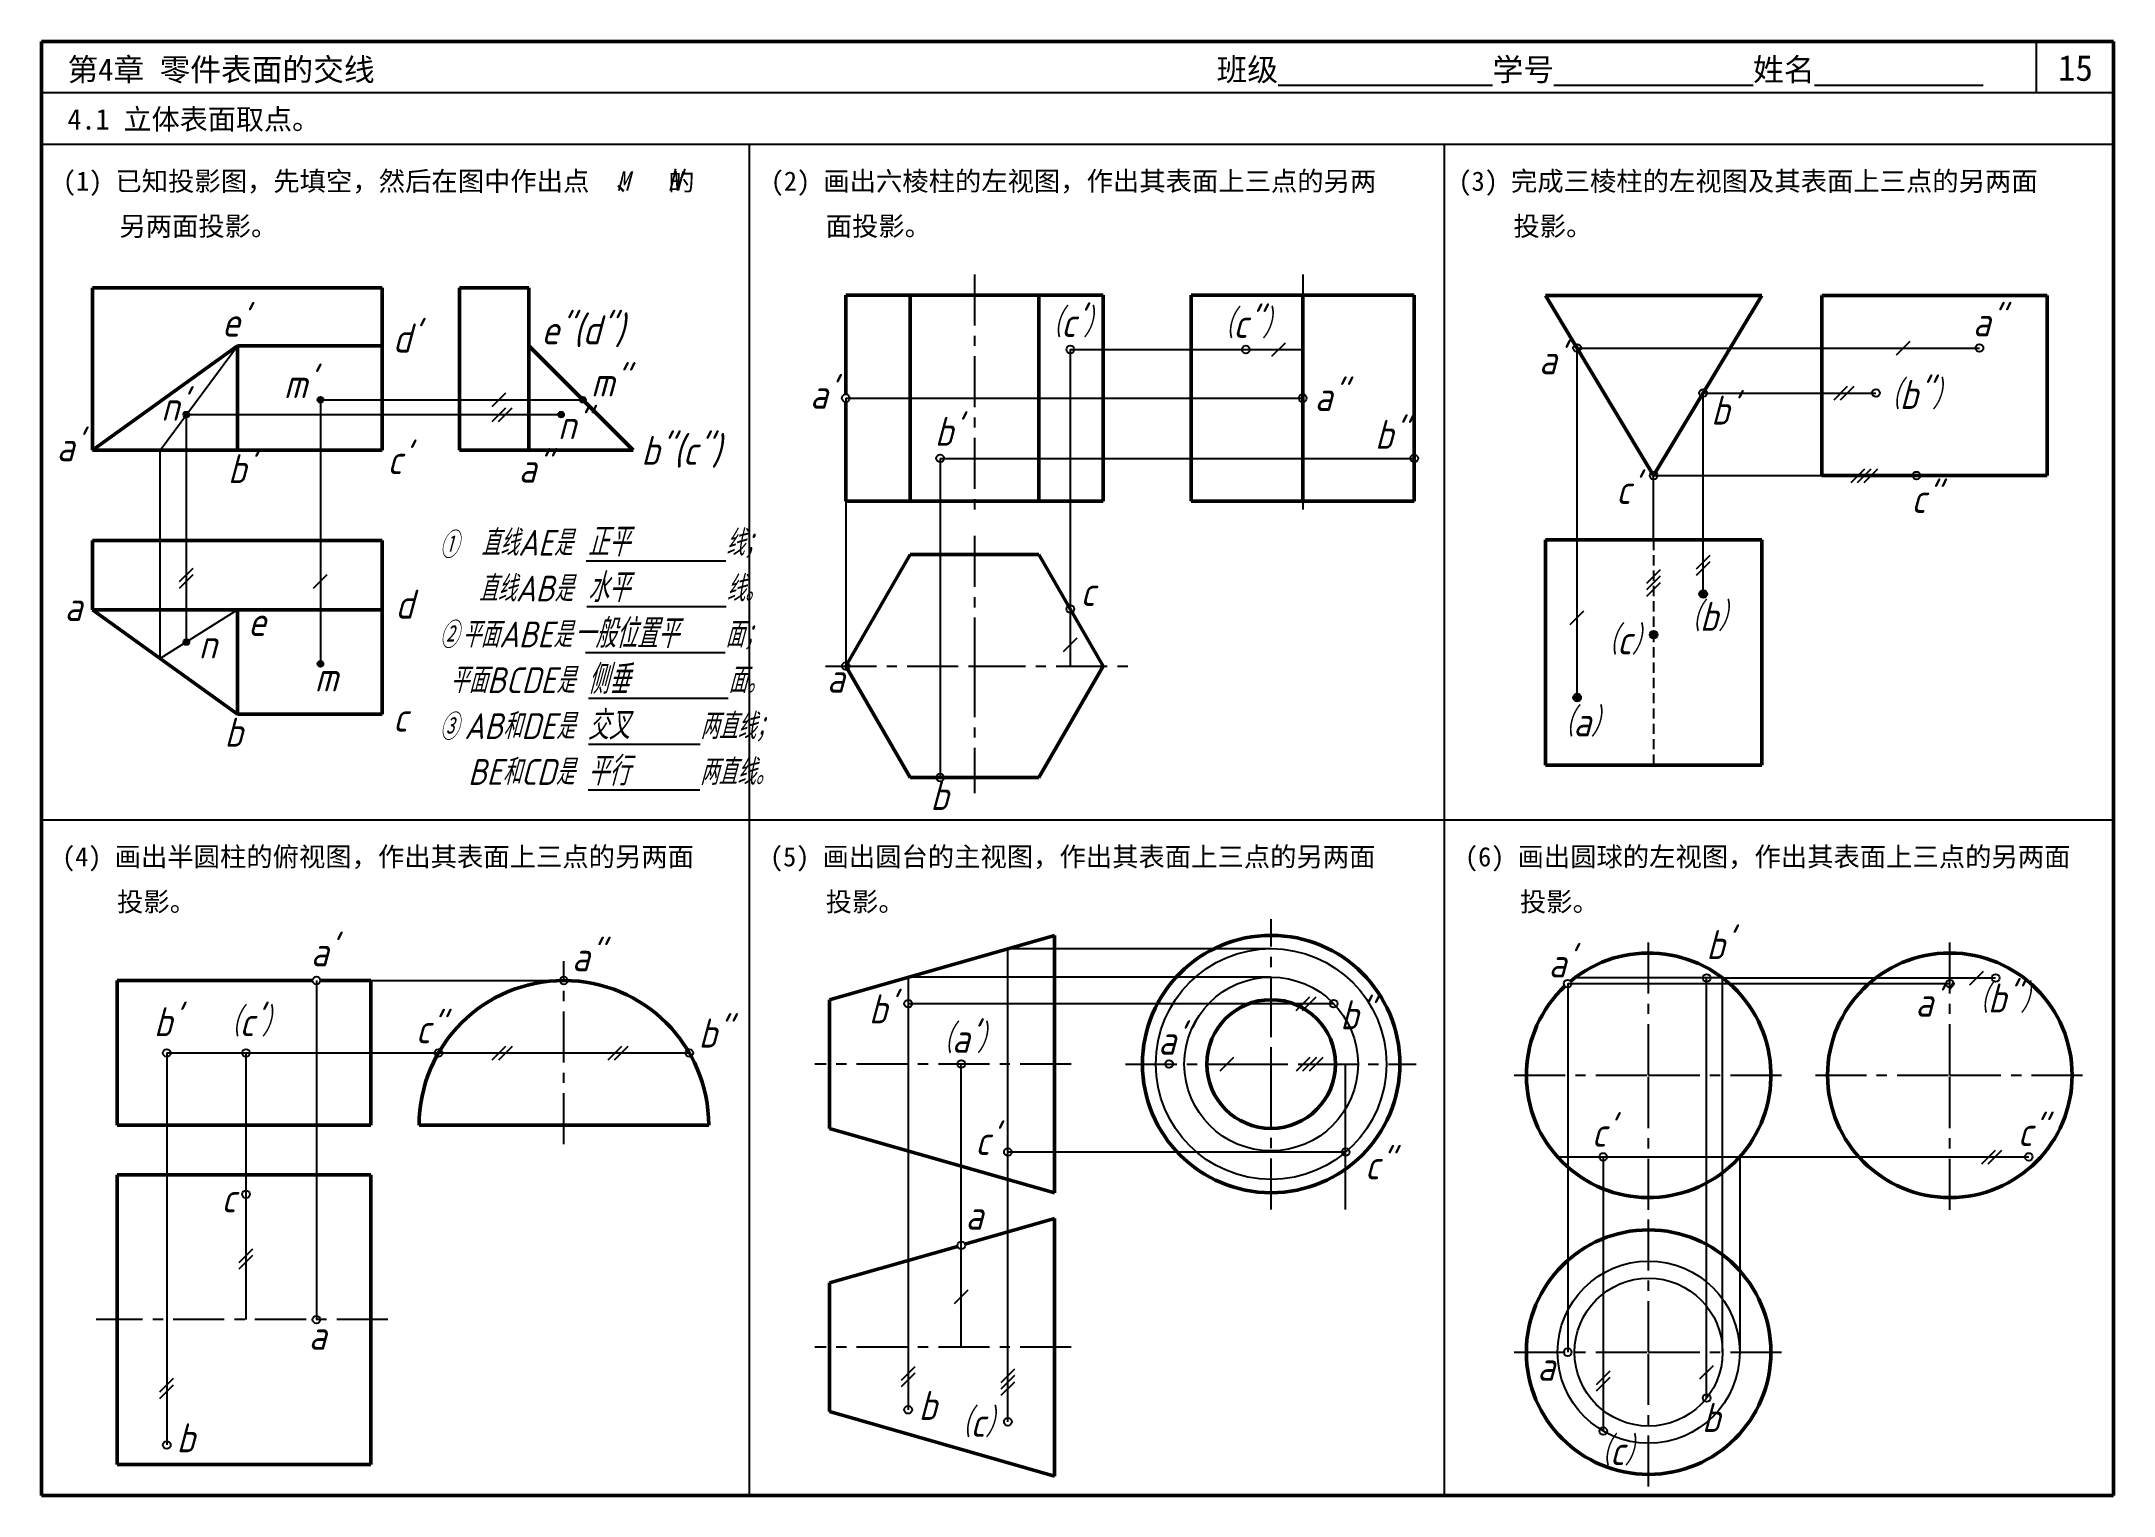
# Model space of a CAD drawing. Header units: millimetres. Extents: x 0 to 322, y 0 to 226.
import ezdxf

# ---------------------------------------------------------------- set-up
doc = ezdxf.new("R2010")
doc.units = ezdxf.units.MM
doc.header["$LTSCALE"] = 0.25
doc.linetypes.add('CENTER', pattern=[50.8, 31.75, -6.35, 6.35, -6.35])
doc.linetypes.add('HIDDEN', pattern=[9.525, 6.35, -3.175])
for name, color, linetype in [('点画线层', 7, 'CENTER'), ('答案', 1, 'Continuous'), ('细实线层', 7, 'Continuous'), ('虚线层', 7, 'HIDDEN')]:
    doc.layers.add(name, color=color, linetype=linetype)
doc.layers.add('粗实线层', color=7, linetype='Continuous', lineweight=50)
doc.styles.get("Standard").update_dxf_attribs({"font": 'gbeitc.shx', "height": 4.5, "bigfont": 'gbcbig.shx'})
doc.styles.add('宋体', font='SimSun.ttf', dxfattribs={"height": 3})
doc.styles.add('宋体-斜体', font='SimSun.ttf', dxfattribs={"oblique": 15, "height": 3})

msp = doc.modelspace()

# ---------------------------------------------------------------- hatches: boundary and pattern name
at = {"layer": '答案'}
h = msp.add_hatch(color=256, dxfattribs=at)
edge = h.paths.add_edge_path()
edge.add_arc((84.14, 170.32), 0.45, 0, 360)
h = msp.add_hatch(color=256, dxfattribs=at)
edge = h.paths.add_edge_path()
edge.add_arc((22.52, 168), 0.45, 0, 360)
h = msp.add_hatch(color=256, dxfattribs=at)
edge = h.paths.add_edge_path()
edge.add_arc((80.75, 168), 0.45, 0, 360)
h = msp.add_hatch(color=256, dxfattribs=at)
edge = h.paths.add_edge_path()
edge.add_arc((43.35, 129.26), 0.45, 0, 360)
at = {"layer": '细实线层'}
h = msp.add_hatch(color=256, dxfattribs=at)
edge = h.paths.add_edge_path()
edge.add_arc((43.35, 170.32), 0.45, 0, 360)
h = msp.add_hatch(color=256, dxfattribs=at)
edge = h.paths.add_edge_path()
edge.add_arc((258.23, 140.13), 0.6, 0, 360)
h = msp.add_hatch(color=256, dxfattribs=at)
edge = h.paths.add_edge_path()
edge.add_arc((22.52, 132.65), 0.45, 0, 360)
h = msp.add_hatch(color=256, dxfattribs=at)
edge = h.paths.add_edge_path()
edge.add_arc((250.53, 133.8), 0.6, 0, 360)
h = msp.add_hatch(color=256, dxfattribs=at)
edge = h.paths.add_edge_path()
edge.add_arc((238.64, 124.03), 0.6, 0, 360)

# ---------------------------------------------------------------- linework, layer by layer
at = {"lineweight": 50}
for p, q in [((322, 226), (0, 226)), ((0, 226), (0, 0)), ((322, 0), (322, 226)), ((0, 0), (322, 0))]:
    msp.add_line(p, q, dxfattribs=at)
for p, q in [((310, 218), (310, 226)), ((322, 218), (0, 218)), ((322, 210), (0, 210)), ((110, 210), (110, 0)), ((218, 210), (218, 0)), ((0, 105), (322, 105))]:
    msp.add_line(p, q)
for centre in [(42.73, 80.05), (19.48, 68.8), (31.78, 68.8)]:
    msp.add_circle(centre, 0.6)
at = {"layer": '点画线层'}
for p, q in [((144.99, 189.79), (144.99, 151.75)), ((196, 189.79), (196, 151.75)), ((144.99, 149.16), (144.99, 128.92)), ((121.83, 128.92), (144.99, 128.92)), ((144.99, 128.92), (144.99, 109.15)), ((144.99, 128.92), (169.72, 128.92)), ((191.09, 72.61), (191.09, 89.58)), ((249.75, 65.32), (249.75, 86.22)), ((296.56, 65.32), (296.56, 86.22)), ((81.19, 54.61), (81.19, 83.06)), ((191.09, 61.74), (191.09, 72.61)), ((160.02, 67.07), (120.16, 67.07)), ((168.48, 67.07), (185.77, 67.07)), ((185.77, 67.07), (196.64, 67.07)), ((196.64, 67.07), (213.61, 67.07)), ((228.85, 65.32), (249.75, 65.32)), ((249.75, 44.42), (249.75, 65.32)), ((249.75, 65.32), (270.65, 65.32)), ((275.66, 65.32), (296.56, 65.32)), ((296.56, 44.42), (296.56, 65.32)), ((296.56, 65.32), (317.46, 65.32)), ((191.09, 44.46), (191.09, 61.74)), ((249.75, 22.29), (249.75, 43.19)), ((53.82, 27.35), (8.48, 27.35)), ((160.02, 23.04), (120.16, 23.04)), ((228.85, 22.29), (249.75, 22.29)), ((249.75, 1.39), (249.75, 22.29)), ((249.75, 22.29), (270.65, 22.29))]:
    msp.add_line(p, q, dxfattribs=at)
at = {"layer": '答案', "lineweight": 50}
for p, q in [((178.68, 186.56), (178.68, 154.56)), ((178.68, 186.56), (213.32, 186.56)), ((196, 186.56), (196, 154.56)), ((213.32, 186.56), (213.32, 154.56)), ((276.66, 158.53), (276.66, 186.53)), ((276.66, 186.53), (311.66, 186.53)), ((311.66, 158.53), (311.66, 186.53)), ((276.66, 158.53), (311.66, 158.53)), ((178.68, 154.56), (213.32, 154.56)), ((51.17, 49.85), (11.79, 49.85)), ((11.79, 4.85), (11.79, 49.85)), ((51.17, 4.85), (51.17, 49.85)), ((51.17, 4.85), (11.79, 4.85))]:
    msp.add_line(p, q, dxfattribs=at)
at = {"layer": '答案'}
for p, q in [((18.45, 162.5), (30.45, 178.7)), ((159.88, 178.12), (159.88, 128.92)), ((159.88, 178.12), (196, 178.12)), ((191.2, 177.06), (193.32, 179.18)), ((238.64, 124.03), (238.64, 178.35)), ((238.64, 178.35), (301.16, 178.35)), ((288.29, 177.29), (290.41, 179.41)), ((70.02, 169.26), (72.15, 171.38)), ((258.23, 140.13), (258.23, 171.36)), ((258.23, 171.36), (285.06, 171.36)), ((278.56, 170.3), (280.68, 172.42)), ((279.56, 170.3), (281.68, 172.42)), ((22.52, 132.65), (22.52, 168)), ((22.52, 168), (80.75, 168)), ((43.35, 170.32), (84.14, 170.32)), ((43.35, 170.32), (43.35, 129.26)), ((70.02, 166.94), (72.15, 169.06)), ((71.02, 166.94), (73.15, 169.06)), ((124.99, 170.56), (124.99, 128.92)), ((124.99, 170.56), (196, 170.56)), ((18.45, 130.08), (18.45, 162.5)), ((139.66, 161.19), (139.66, 111.6)), ((139.66, 161.19), (213.32, 161.19)), ((250.53, 148.53), (250.53, 158.53)), ((250.53, 158.53), (276.66, 158.53)), ((281.23, 157.47), (283.35, 159.59)), ((282.23, 157.47), (284.35, 159.59)), ((283.23, 157.47), (285.35, 159.59)), ((257.17, 144.05), (259.29, 146.17)), ((257.17, 143.05), (259.29, 145.17)), ((21.46, 142.04), (23.58, 144.16)), ((21.46, 141.04), (23.58, 143.16)), ((42.29, 141.04), (44.41, 143.16)), ((249.47, 141.8), (251.59, 143.92)), ((249.47, 140.8), (251.59, 142.92)), ((249.47, 139.8), (251.59, 141.92)), ((30.45, 137.64), (18.45, 130.08)), ((237.58, 135.37), (239.7, 137.49)), ((158.82, 131.21), (160.94, 133.33)), ((150.18, 11.46), (150.18, 85)), ((150.18, 85), (191.09, 85)), ((191.09, 80.57), (134.69, 80.57)), ((134.69, 80.57), (134.69, 13.33)), ((299.68, 79.38), (301.8, 81.5)), ((42.73, 80.05), (42.73, 27.35)), ((51.17, 80.05), (81.19, 80.05)), ((194.99, 75.39), (197.11, 77.51)), ((195.99, 75.39), (198.11, 77.51)), ((237.18, 79.57), (296.56, 79.57)), ((237.18, 79.57), (237.18, 22.29)), ((261.25, 80.44), (238.25, 80.44)), ((258.77, 15.16), (258.77, 80.44)), ((261.25, 22.29), (261.25, 80.44)), ((261.25, 80.44), (303.68, 80.44)), ((200.8, 76.45), (134.69, 76.45)), ((19.48, 68.8), (100.67, 68.8)), ((19.48, 68.8), (19.48, 7.86)), ((31.78, 68.8), (31.78, 27.35)), ((70.06, 67.74), (72.18, 69.86)), ((71.06, 67.74), (73.18, 69.86)), ((88.05, 67.74), (90.17, 69.86)), ((89.05, 67.74), (91.17, 69.86)), ((183.18, 66.01), (185.3, 68.13)), ((195.04, 66.01), (197.17, 68.13)), ((196.04, 66.01), (198.17, 68.13)), ((197.04, 66.01), (199.17, 68.13)), ((142.94, 23.04), (142.94, 67.07)), ((202.67, 44.46), (202.67, 67.07)), ((202.67, 53.38), (150.18, 53.38)), ((235.6, 52.64), (263.9, 52.64)), ((242.7, 52.64), (242.7, 10.02)), ((263.9, 52.64), (263.9, 22.29)), ((263.9, 52.64), (308.82, 52.64)), ((301.53, 51.58), (303.65, 53.7)), ((302.53, 51.58), (304.65, 53.7)), ((30.72, 36.24), (32.84, 38.36)), ((30.72, 35.24), (32.84, 37.36)), ((141.88, 29.86), (144, 31.98)), ((133.63, 17.93), (135.75, 20.05)), ((149.12, 17.58), (151.24, 19.7)), ((241.64, 17.28), (243.76, 19.4)), ((257.71, 18.12), (259.83, 20.24)), ((18.42, 16.1), (20.54, 18.23)), ((18.42, 15.1), (20.54, 17.23)), ((133.63, 16.93), (135.75, 19.05)), ((149.12, 16.58), (151.24, 18.7)), ((149.12, 15.58), (151.24, 17.7)), ((241.64, 16.28), (243.76, 18.4))]:
    msp.add_line(p, q, dxfattribs=at)
for centre, radius in [((187.15, 178.12), 0.6), ((238.64, 178.35), 0.6), ((301.16, 178.35), 0.6), ((84.14, 170.32), 0.45), ((196, 170.56), 0.6), ((258.23, 171.36), 0.6), ((285.06, 171.36), 0.6), ((22.52, 168), 0.45), ((80.75, 168), 0.45), ((213.32, 161.19), 0.6), ((250.53, 158.53), 0.6), ((291.39, 158.53), 0.6), ((159.88, 137.78), 0.6), ((43.35, 129.26), 0.45), ((124.99, 128.92), 0.6), ((139.66, 111.6), 0.6), ((191.09, 67.07), 17.93), ((81.19, 80.05), 0.6), ((191.09, 67.07), 13.5), ((258.77, 80.44), 0.6), ((303.68, 80.44), 0.6), ((296.56, 79.57), 0.6), ((134.69, 76.45), 0.6), ((61.7, 68.8), 0.6), ((100.67, 68.8), 0.6), ((142.94, 67.07), 0.6), ((175.24, 67.07), 0.6), ((150.18, 53.38), 0.6), ((202.67, 53.38), 0.6), ((308.82, 52.64), 0.6), ((31.78, 46.83), 0.6), ((249.75, 22.29), 14.15), ((249.75, 22.29), 11.5), ((42.73, 27.35), 0.6), ((237.18, 22.29), 0.6), ((134.69, 13.33), 0.6), ((242.7, 10.02), 0.6), ((19.48, 7.86), 0.6)]:
    msp.add_circle(centre, radius, dxfattribs=at)
at = {"layer": '答案', "lineweight": 50}
msp.add_circle((296.56, 65.32), 19, dxfattribs=at)
at = {"layer": '粗实线层'}
for p, q in [((7.95, 162.5), (7.95, 187.7)), ((7.95, 187.7), (52.95, 187.7)), ((52.95, 162.5), (52.95, 187.7)), ((64.95, 162.5), (64.95, 187.7)), ((64.95, 187.7), (75.75, 187.7)), ((75.75, 162.5), (75.75, 187.7)), ((164.99, 186.56), (124.99, 186.56)), ((124.99, 186.56), (124.99, 171.16)), ((134.99, 154.56), (134.99, 186.56)), ((154.99, 154.56), (154.99, 186.56)), ((164.99, 154.56), (164.99, 186.56)), ((267.33, 186.53), (233.73, 186.53)), ((233.73, 186.53), (250.53, 158.53)), ((250.53, 158.53), (267.33, 186.53)), ((30.45, 178.7), (7.95, 162.5)), ((30.45, 162.5), (30.45, 178.7)), ((30.45, 178.7), (52.95, 178.7)), ((75.75, 178.7), (91.95, 162.5)), ((124.99, 169.96), (124.99, 154.56)), ((7.95, 162.5), (52.95, 162.5)), ((64.95, 162.5), (75.75, 162.5)), ((75.75, 162.5), (91.95, 162.5)), ((164.99, 154.56), (124.99, 154.56)), ((7.95, 148.44), (52.95, 148.44)), ((7.95, 148.44), (7.95, 137.64)), ((52.95, 148.44), (52.95, 121.44)), ((267.33, 148.53), (233.73, 148.53)), ((233.73, 148.53), (233.73, 113.53)), ((267.33, 113.53), (267.33, 148.53)), ((134.99, 146.24), (124.99, 128.92)), ((154.99, 146.24), (134.99, 146.24)), ((164.99, 128.92), (154.99, 146.24)), ((7.95, 137.64), (52.95, 137.64)), ((30.45, 121.44), (7.95, 137.64)), ((30.45, 121.44), (30.45, 137.64)), ((124.99, 128.92), (134.99, 111.6)), ((154.99, 111.6), (164.99, 128.92)), ((30.45, 121.44), (52.95, 121.44)), ((233.73, 113.53), (267.33, 113.53)), ((134.99, 111.6), (154.99, 111.6)), ((122.44, 77.07), (157.44, 87.07)), ((157.44, 47.07), (157.44, 87.07)), ((11.79, 57.55), (11.79, 80.05)), ((42.13, 80.05), (11.79, 80.05)), ((51.17, 80.05), (43.33, 80.05)), ((51.17, 57.55), (51.17, 80.05)), ((122.44, 57.07), (122.44, 77.07)), ((51.17, 57.55), (11.79, 57.55)), ((58.69, 57.55), (103.69, 57.55)), ((122.44, 57.07), (157.44, 47.07)), ((143.51, 39.06), (157.44, 43.04)), ((157.44, 3.04), (157.44, 43.04)), ((122.44, 33.04), (142.36, 38.73)), ((122.44, 13.04), (122.44, 33.04)), ((122.44, 13.04), (157.44, 3.04))]:
    msp.add_line(p, q, dxfattribs=at)
for centre, radius in [((191.09, 67.07), 20), ((191.09, 67.07), 10), ((249.75, 22.29), 19)]:
    msp.add_circle(centre, radius, dxfattribs=at)
for centre, radius, start, end in [((249.75, 65.32), 19, 133.219, 129.6002), ((81.19, 57.55), 22.5, 0, 180)]:
    msp.add_arc(centre, radius, start, end, dxfattribs=at)
at = {"layer": '细实线层'}
msp.add_line((178.68, 154.56), (213.32, 154.56), dxfattribs=at)
for centre, radius in [((159.88, 178.12), 0.6), ((43.35, 170.32), 0.45), ((124.99, 170.56), 0.6), ((139.66, 161.19), 0.6), ((258.23, 140.13), 0.6), ((22.52, 132.65), 0.45), ((250.53, 133.8), 0.6), ((238.64, 124.03), 0.6), ((237.18, 79.57), 0.6), ((200.8, 76.45), 0.6), ((242.7, 52.64), 0.6), ((142.94, 38.89), 0.6), ((258.77, 15.16), 0.6), ((150.18, 11.46), 0.6)]:
    msp.add_circle(centre, radius, dxfattribs=at)
at = {"layer": '虚线层'}
msp.add_line((250.53, 148.53), (250.53, 113.53), dxfattribs=at)

# ---------------------------------------------------------------- texts
at = {"style": '宋体'}
for s, height, p in [('第4章 零件表面的交线', 3.5, (4.05, 219.88)), ('班级%%U              %%U学号%%U             %%U姓名%%U           ', 3.5, (182.61, 219.88)), ('15', 4, (313.35, 219.88)), ('4.1 立体表面取点。', 3.2, (4.05, 212.31)), ('(1) 已知投影图，先填空，然后在图中作出点  、  的', 3, (3.33, 202.79)), ('(2) 画出六棱柱的左视图，作出其表面上三点的另两', 3, (113.33, 202.79)), ('(3) 完成三棱柱的左视图及其表面上三点的另两面', 3, (220.2, 202.79)), ('另两面投影。', 3, (12.11, 195.79)), ('面投影。', 3, (121.87, 195.79)), ('投影。', 3, (228.74, 195.79)), ('(4) 画出半圆柱的俯视图，作出其表面上三点的另两面', 3, (3.21, 97.79)), ('(5) 画出圆台的主视图，作出其表面上三点的另两面', 3, (113.21, 97.79)), ('(6) 画出圆球的左视图，作出其表面上三点的另两面', 3, (221.21, 97.79)), ('投影。', 3, (11.75, 90.79)), ('投影。', 3, (121.87, 90.79)), ('投影。', 3, (229.75, 90.79))]:
    msp.add_text(s, height=height, dxfattribs=at).set_placement(p)
at = {"style": '宋体-斜体', "oblique": 15}
for s, p in [('M', (89.35, 202.79)), ('N', (97.3, 202.79))]:
    msp.add_text(s, height=3, dxfattribs=at).set_placement(p)
at = {"layer": '答案'}
for s, p in [('（c"）', (181.95, 179.92)), ('a"', (300.12, 180.17)), ("a'", (232.71, 174.28)), ('m"', (85.4, 170.81)), ('a"', (197.85, 168.57)), ('（b"）', (285.52, 168.88)), ("n'", (18.61, 167.04)), ("b'", (259.46, 166.45)), ('n"', (80.27, 164.16)), ('b"', (207.22, 162.68)), ("c'", (244.69, 154.11)), ('c"', (290.56, 152.72)), ('正平', (84.87, 145.98)), ('水平', (84.87, 138.86)), ('c', (161.45, 138.26)), ('一般位置平', (82.75, 131.73)), ('侧垂', (84.87, 124.61)), ('m', (42.46, 124.97)), ('a', (122.05, 124.79)), ('交叉', (84.87, 117.48)), ('平行', (84.87, 110.36)), ('b', (138.13, 106.55)), ("b'", (258.72, 83.38)), ('a"', (82.43, 81.5)), ("b'", (128.59, 73.39)), ('a"', (291.2, 74.44)), ('（b"）', (299.23, 75.08)), ('c"', (58.16, 70.29)), ('b"', (102.11, 69.62)), ("（a'）", (138.24, 68.81)), ('a"', (173.53, 68.52)), ("c'", (145.09, 52.93)), ('c"', (307.1, 54.31)), ('c"', (205.65, 49.14)), ('c', (27.95, 44.01)), ('a', (41.53, 22.66)), ('a', (232.44, 17.84)), ('b', (136.31, 11.75)), ('b', (21, 6.72)), ('（c）', (240.48, 4.73))]:
    msp.add_text(s, height=4.5, dxfattribs=at).set_placement(p)
at = {"layer": '细实线层'}
for s, height, p in [("e'", 4.5, (28.04, 180.13)), ('e"(d")', 4.5, (77.67, 178.93)), ("（c'）", 4.5, (155.21, 180.07)), ("d'", 4.5, (54.6, 177.65)), ("m'", 4.5, (37.66, 170.55)), ("a'", 4.5, (119.43, 168.92)), ("b'", 4.5, (138.82, 163.15)), ("a'", 4.5, (2.36, 160.76)), ('b"(c")', 4.5, (93.21, 160.19)), ("b'", 4.5, (28.98, 157.35)), ("c'", 4.5, (53.75, 158.75)), ('a"', 4.5, (74.15, 157.44)), ('①', 4, (61.79, 145.72)), ('直线AE是 %%U          %%U线；', 4, (68.33, 146.08)), ('直线AB是 %%U          %%U线。', 4, (67.95, 138.96)), ('a', 4.5, (3.59, 135.93)), ('d', 4.5, (54.99, 136.29)), ('（b）', 4.5, (254.47, 134.39)), ('e', 4.5, (32.09, 133.6)), ('②', 4, (61.79, 131.73)), ('平面ABE是 %%U          %%U面；', 4, (65.34, 131.83)), ('（c）', 4.5, (241.59, 130.74)), ('n', 4.5, (24.45, 130.08)), ('平面BCDE是 %%U          %%U面。', 4, (63.48, 124.71)), ('（a）', 4.5, (234.8, 118)), ('b', 4.5, (28.44, 116.39)), ('c', 4.5, (54.62, 118.73)), ('③', 4, (61.79, 117.45)), ('AB和DE是 %%U        %%U两直线；', 4, (65.72, 117.58)), ('BE和CD是 %%U        %%U两直线。', 4, (66.28, 110.46)), ("a'", 4.5, (41.85, 82.26)), ("a'", 4.5, (234.19, 80.52)), ("b''", 4.5, (201.82, 72.47)), ("b'", 4.5, (17.47, 71.39)), ("（c'）", 4.5, (27.53, 71.39)), ("c'", 4.5, (240.89, 54.21)), ('a', 4.5, (143.59, 41.32)), ('（c）', 4.5, (141.11, 9.12)), ('b', 4.5, (258.04, 9.88))]:
    msp.add_text(s, height=height, dxfattribs=at).set_placement(p)

doc.saveas('drawing.dxf')
